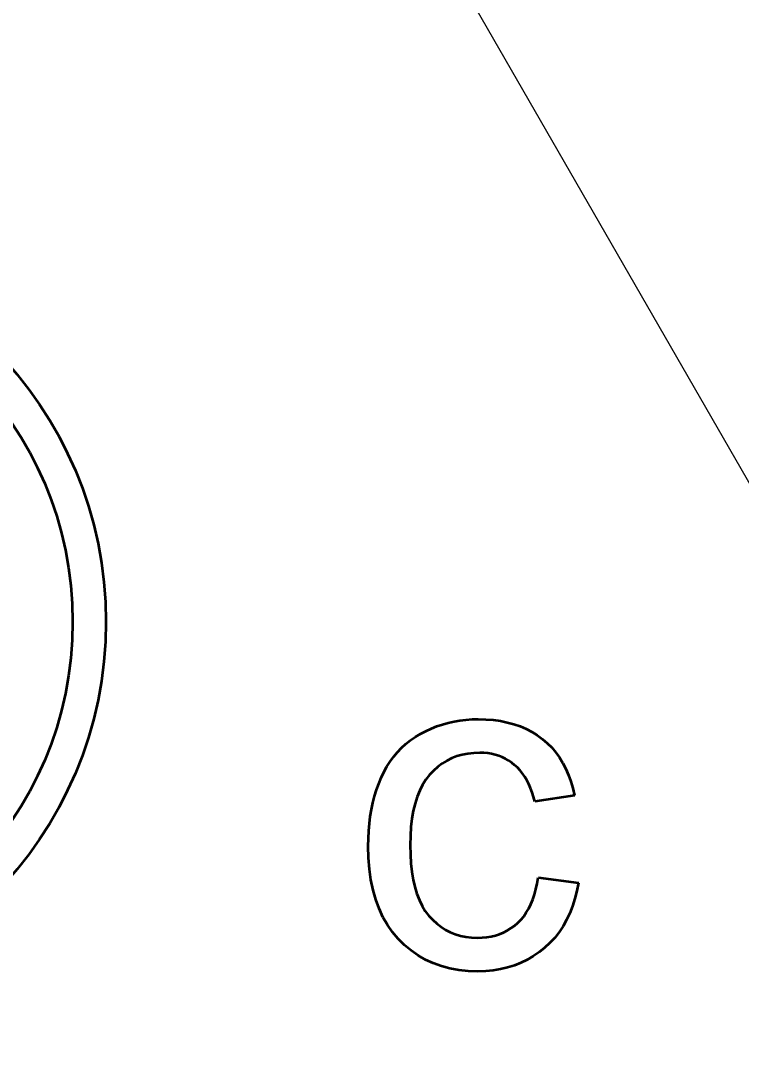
# Model space of a CAD drawing. Extents: x 23 to 417, y 3 to 294.
# Drawn here: x 385.809 to 387.432, y 206.667 to 208.985 of the extents above; entities that cross this region are included whole.
import ezdxf
from ezdxf.enums import TextEntityAlignment as Align

# ---------------------------------------------------------------- set-up
doc = ezdxf.new("R2010")
doc.units = 0
doc.linetypes.add('DASHDOT', pattern=[18.5, 12, -3, 0.5, -3])
doc.layers.get('0').update_dxf_attribs({"lineweight": 13})
doc.styles.get("Standard").update_dxf_attribs({"font": 'isocp.shx'})
doc.dimstyles.get("Standard").update_dxf_attribs({"dimtxt": 2.5, "dimasz": 2.5, "dimexe": 1.25, "dimexo": 0.625, "dimtad": 1, "dimtxsty": 'Standard', "dimcen": 2.5, "dimadec": 0, "dimazin": 0, "dimtfac": 1, "dimtmove": 0, "dimatfit": 0, "dimfxl": 0, "dimarcsym": 0})

# ---------------------------------------------------------------- blocks, each defined once
blk = doc.blocks.new('*D215')
at = {"color": 7, "lineweight": 13}
blk.add_line((369.2633, 239.5531), (395.349, 194.2124), dxfattribs=at)
for points in [[(376.3151, 228.3342), (374.903, 229.7505), (375.4177, 227.8179)], [(393.937, 195.6288), (395.349, 194.2124), (394.8343, 196.145)]]:
    blk.add_lwpolyline(points, dxfattribs=at)
for s, width, p, p2 in [('%%c', 1.333334, (370.1301, 240.0518), (371.3768, 237.8848)), ('82', 1.338786, (371.8755, 237.0181), (374.0621, 233.2175))]:
    blk.add_text(s, height=2.5, rotation=299.9129, dxfattribs=dict(at, width=width)).set_placement(p, p2, align=Align.FIT)
blk = doc.blocks.new('*D216')
at = {"color": 7, "lineweight": 13}
blk.add_line((363.2339, 234.8367), (397.923, 198.6215), dxfattribs=at)
for points in [[(374.0392, 224.3044), (372.3291, 225.3414), (373.2916, 223.5883)], [(396.2128, 199.6586), (397.923, 198.6215), (396.9605, 200.3747)]]:
    blk.add_lwpolyline(points, dxfattribs=at)
for s, width, p, p2 in [('%%c', 1.333334, (363.9561, 235.5285), (365.6854, 233.7231)), ('74', 1.299177, (366.3771, 233.0009), (369.4101, 229.8344))]:
    blk.add_text(s, height=2.5, rotation=313.7669, dxfattribs=dict(at, width=width)).set_placement(p, p2, align=Align.FIT)
blk = doc.blocks.new('BLOCK4529')
at = {"color": 7, "lineweight": 35, "ltscale": 0.000673233}
blk.add_line((3.1908, -9.1916), (3.2152, -9.1804), dxfattribs=at)
at = {"color": 7, "lineweight": 35, "ltscale": 0.000669485}
blk.add_line((3.2152, -9.1804), (3.2401, -9.1705), dxfattribs=at)
at = {"color": 7, "lineweight": 35, "ltscale": 0.000667947}
blk.add_line((3.2401, -9.1705), (3.2654, -9.1619), dxfattribs=at)
at = {"color": 7, "lineweight": 35, "ltscale": 0.000668549}
blk.add_line((3.2654, -9.1619), (3.2912, -9.1547), dxfattribs=at)
at = {"color": 7, "lineweight": 35, "ltscale": 0.000670191}
blk.add_line((3.2912, -9.1547), (3.3173, -9.1487), dxfattribs=at)
at = {"color": 7, "lineweight": 35, "ltscale": 0.000674047}
blk.add_line((3.3173, -9.1487), (3.3439, -9.1441), dxfattribs=at)
at = {"color": 7, "lineweight": 35, "ltscale": 0.000679883}
blk.add_line((3.3439, -9.1441), (3.3709, -9.1408), dxfattribs=at)
at = {"color": 7, "lineweight": 35, "ltscale": 0.000686889}
blk.add_line((3.3709, -9.1408), (3.3983, -9.1388), dxfattribs=at)
at = {"color": 7, "lineweight": 35, "ltscale": 0.000696003}
blk.add_line((3.3983, -9.1388), (3.4261, -9.1381), dxfattribs=at)
at = {"color": 7, "lineweight": 35, "ltscale": 0.000868892}
blk.add_line((3.4261, -9.1381), (3.4608, -9.139), dxfattribs=at)
at = {"color": 7, "lineweight": 35, "ltscale": 0.000839637}
blk.add_line((3.4608, -9.139), (3.4943, -9.1417), dxfattribs=at)
at = {"color": 7, "lineweight": 35, "ltscale": 0.000812253}
blk.add_line((3.4943, -9.1417), (3.5265, -9.1462), dxfattribs=at)
at = {"color": 7, "lineweight": 35, "ltscale": 0.000787831}
blk.add_line((3.5265, -9.1462), (3.5574, -9.1525), dxfattribs=at)
at = {"color": 7, "lineweight": 35, "ltscale": 0.000766972}
blk.add_line((3.5574, -9.1525), (3.587, -9.1605), dxfattribs=at)
at = {"color": 7, "lineweight": 35, "ltscale": 0.000749683}
blk.add_line((3.587, -9.1605), (3.6153, -9.1704), dxfattribs=at)
at = {"color": 7, "lineweight": 35, "ltscale": 0.00073511}
blk.add_line((3.6153, -9.1704), (3.6423, -9.182), dxfattribs=at)
at = {"color": 7, "lineweight": 35, "ltscale": 0.000725823}
blk.add_line((3.6423, -9.182), (3.6681, -9.1954), dxfattribs=at)
at = {"color": 7, "lineweight": 35, "ltscale": 0.000668099}
blk.add_line((3.1215, -9.2332), (3.1435, -9.218), dxfattribs=at)
at = {"color": 7, "lineweight": 35, "ltscale": 0.000676607}
blk.add_line((3.1435, -9.218), (3.1667, -9.2041), dxfattribs=at)
at = {"color": 7, "lineweight": 35, "ltscale": 0.000677868}
blk.add_line((3.1667, -9.2041), (3.1908, -9.1916), dxfattribs=at)
at = {"color": 7, "lineweight": 35, "ltscale": 0.000720004}
blk.add_line((3.6681, -9.1954), (3.6925, -9.2107), dxfattribs=at)
at = {"color": 7, "lineweight": 35, "ltscale": 0.000718204}
blk.add_line((3.6925, -9.2107), (3.7157, -9.2277), dxfattribs=at)
at = {"color": 7, "lineweight": 35, "ltscale": 0.00071551}
blk.add_line((3.7157, -9.2277), (3.7374, -9.2463), dxfattribs=at)
at = {"color": 7, "lineweight": 35, "ltscale": 0.000663444}
blk.add_line((3.0627, -9.2866), (3.0811, -9.2675), dxfattribs=at)
at = {"color": 7, "lineweight": 35, "ltscale": 0.000661602}
blk.add_line((3.0811, -9.2675), (3.1007, -9.2497), dxfattribs=at)
at = {"color": 7, "lineweight": 35, "ltscale": 0.000663841}
blk.add_line((3.1007, -9.2497), (3.1215, -9.2332), dxfattribs=at)
at = {"color": 7, "lineweight": 35, "ltscale": 0.000711563}
blk.add_line((3.7374, -9.2463), (3.7574, -9.2665), dxfattribs=at)
at = {"color": 7, "lineweight": 35, "ltscale": 0.000711681}
blk.add_line((3.7574, -9.2665), (3.7759, -9.2882), dxfattribs=at)
at = {"color": 7, "lineweight": 35, "ltscale": 0.000674478}
blk.add_line((3.0297, -9.3289), (3.0456, -9.3071), dxfattribs=at)
at = {"color": 7, "lineweight": 35, "ltscale": 0.000667241}
blk.add_line((3.0456, -9.3071), (3.0627, -9.2866), dxfattribs=at)
at = {"color": 7, "lineweight": 35, "ltscale": 0.000616363}
blk.add_line((3.3071, -9.3145), (3.2851, -9.3255), dxfattribs=at)
at = {"color": 7, "lineweight": 35, "ltscale": 0.000620299}
blk.add_line((3.3303, -9.3056), (3.3071, -9.3145), dxfattribs=at)
at = {"color": 7, "lineweight": 35, "ltscale": 0.000629365}
blk.add_line((3.3545, -9.2986), (3.3303, -9.3056), dxfattribs=at)
at = {"color": 7, "lineweight": 35, "ltscale": 0.000642772}
blk.add_line((3.3797, -9.2936), (3.3545, -9.2986), dxfattribs=at)
at = {"color": 7, "lineweight": 35, "ltscale": 0.000660767}
blk.add_line((3.4059, -9.2906), (3.3797, -9.2936), dxfattribs=at)
at = {"color": 7, "lineweight": 35, "ltscale": 0.000683275}
blk.add_line((3.4333, -9.2896), (3.4059, -9.2906), dxfattribs=at)
at = {"color": 7, "lineweight": 35, "ltscale": 0.000453783}
blk.add_line((3.4514, -9.2901), (3.4333, -9.2896), dxfattribs=at)
at = {"color": 7, "lineweight": 35, "ltscale": 0.000442124}
blk.add_line((3.469, -9.2918), (3.4514, -9.2901), dxfattribs=at)
at = {"color": 7, "lineweight": 35, "ltscale": 0.000432053}
blk.add_line((3.4861, -9.2946), (3.469, -9.2918), dxfattribs=at)
at = {"color": 7, "lineweight": 35, "ltscale": 0.000424337}
blk.add_line((3.5026, -9.2984), (3.4861, -9.2946), dxfattribs=at)
at = {"color": 7, "lineweight": 35, "ltscale": 0.00041831}
blk.add_line((3.5186, -9.3034), (3.5026, -9.2984), dxfattribs=at)
at = {"color": 7, "lineweight": 35, "ltscale": 0.000414483}
blk.add_line((3.534, -9.3095), (3.5186, -9.3034), dxfattribs=at)
at = {"color": 7, "lineweight": 35, "ltscale": 0.000413389}
blk.add_line((3.5489, -9.3167), (3.534, -9.3095), dxfattribs=at)
at = {"color": 7, "lineweight": 35, "ltscale": 0.000414456}
blk.add_line((3.5632, -9.3249), (3.5489, -9.3167), dxfattribs=at)
at = {"color": 7, "lineweight": 35, "ltscale": 0.000716248}
blk.add_line((3.7759, -9.2882), (3.7928, -9.3113), dxfattribs=at)
at = {"color": 7, "lineweight": 35, "ltscale": 0.000724862}
blk.add_line((3.7928, -9.3113), (3.808, -9.336), dxfattribs=at)
at = {"color": 7, "lineweight": 35, "ltscale": 0.000697315}
blk.add_line((3.0015, -9.3764), (3.015, -9.352), dxfattribs=at)
at = {"color": 7, "lineweight": 35, "ltscale": 0.000684679}
blk.add_line((3.015, -9.352), (3.0297, -9.3289), dxfattribs=at)
at = {"color": 7, "lineweight": 35, "ltscale": 0.000635664}
blk.add_line((3.244, -9.3534), (3.2251, -9.3704), dxfattribs=at)
at = {"color": 7, "lineweight": 35, "ltscale": 0.000624635}
blk.add_line((3.264, -9.3385), (3.244, -9.3534), dxfattribs=at)
at = {"color": 7, "lineweight": 35, "ltscale": 0.000618273}
blk.add_line((3.2851, -9.3255), (3.264, -9.3385), dxfattribs=at)
at = {"color": 7, "lineweight": 35, "ltscale": 0.000417605}
blk.add_line((3.5771, -9.3343), (3.5632, -9.3249), dxfattribs=at)
at = {"color": 7, "lineweight": 35, "ltscale": 0.000422815}
blk.add_line((3.5903, -9.3448), (3.5771, -9.3343), dxfattribs=at)
at = {"color": 7, "lineweight": 35, "ltscale": 0.000427917}
blk.add_line((3.6029, -9.3564), (3.5903, -9.3448), dxfattribs=at)
at = {"color": 7, "lineweight": 35, "ltscale": 0.000433199}
blk.add_line((3.6147, -9.3691), (3.6029, -9.3564), dxfattribs=at)
at = {"color": 7, "lineweight": 35, "ltscale": 0.000737932}
blk.add_line((3.808, -9.336), (3.8216, -9.3622), dxfattribs=at)
at = {"color": 7, "lineweight": 35, "ltscale": 0.000754161}
blk.add_line((3.8216, -9.3622), (3.8336, -9.3899), dxfattribs=at)
at = {"color": 7, "lineweight": 35, "ltscale": 0.000726051}
blk.add_line((2.9781, -9.429), (2.9892, -9.4021), dxfattribs=at)
at = {"color": 7, "lineweight": 35, "ltscale": 0.000712897}
blk.add_line((2.9892, -9.4021), (3.0015, -9.3764), dxfattribs=at)
at = {"color": 7, "lineweight": 35, "ltscale": 0.000692784}
blk.add_line((3.1906, -9.4105), (3.1758, -9.4339), dxfattribs=at)
at = {"color": 7, "lineweight": 35, "ltscale": 0.000670376}
blk.add_line((3.2071, -9.3893), (3.1906, -9.4105), dxfattribs=at)
at = {"color": 7, "lineweight": 35, "ltscale": 0.000651963}
blk.add_line((3.2251, -9.3704), (3.2071, -9.3893), dxfattribs=at)
at = {"color": 7, "lineweight": 35, "ltscale": 0.000440988}
blk.add_line((3.6258, -9.3829), (3.6147, -9.3691), dxfattribs=at)
at = {"color": 7, "lineweight": 35, "ltscale": 0.000450654}
blk.add_line((3.636, -9.3977), (3.6258, -9.3829), dxfattribs=at)
at = {"color": 7, "lineweight": 35, "ltscale": 0.000463192}
blk.add_line((3.6454, -9.4136), (3.636, -9.3977), dxfattribs=at)
at = {"color": 7, "lineweight": 35, "ltscale": 0.000477166}
blk.add_line((3.6541, -9.4307), (3.6454, -9.4136), dxfattribs=at)
at = {"color": 7, "lineweight": 35, "ltscale": 0.000774608}
blk.add_line((3.8336, -9.3899), (3.844, -9.4191), dxfattribs=at)
at = {"color": 7, "lineweight": 35, "ltscale": 0.000747661}
blk.add_line((2.9594, -9.4853), (2.9682, -9.4567), dxfattribs=at)
at = {"color": 7, "lineweight": 35, "ltscale": 0.00073566}
blk.add_line((2.9682, -9.4567), (2.9781, -9.429), dxfattribs=at)
at = {"color": 7, "lineweight": 35, "ltscale": 0.000757054}
blk.add_line((3.1628, -9.4597), (3.1515, -9.4877), dxfattribs=at)
at = {"color": 7, "lineweight": 35, "ltscale": 0.000721812}
blk.add_line((3.1758, -9.4339), (3.1628, -9.4597), dxfattribs=at)
at = {"color": 7, "lineweight": 35, "ltscale": 0.000493385}
blk.add_line((3.662, -9.4488), (3.6541, -9.4307), dxfattribs=at)
at = {"color": 7, "lineweight": 35, "ltscale": 0.000511631}
blk.add_line((3.6691, -9.468), (3.662, -9.4488), dxfattribs=at)
at = {"color": 7, "lineweight": 35, "ltscale": 0.000797869}
blk.add_line((3.844, -9.4191), (3.8528, -9.4497), dxfattribs=at)
at = {"color": 7, "lineweight": 35, "ltscale": 0.000824461}
blk.add_line((3.8528, -9.4497), (3.8599, -9.4819), dxfattribs=at)
at = {"color": 7, "lineweight": 35, "ltscale": 0.000760991}
blk.add_line((2.9519, -9.5148), (2.9594, -9.4853), dxfattribs=at)
at = {"color": 7, "lineweight": 35, "ltscale": 0.000796627}
blk.add_line((3.1515, -9.4877), (3.1419, -9.5181), dxfattribs=at)
at = {"color": 7, "lineweight": 35, "ltscale": 0.000530422}
blk.add_line((3.6754, -9.4882), (3.6691, -9.468), dxfattribs=at)
at = {"color": 7, "lineweight": 35, "ltscale": 0.000551517}
blk.add_line((3.6809, -9.5096), (3.6754, -9.4882), dxfattribs=at)
at = {"color": 7, "lineweight": 35, "ltscale": 0.00453}
blk.add_line((3.8599, -9.4819), (3.6809, -9.5096), dxfattribs=at)
at = {"color": 7, "lineweight": 35, "ltscale": 0.000791824}
blk.add_line((2.9402, -9.5764), (2.9454, -9.5451), dxfattribs=at)
at = {"color": 7, "lineweight": 35, "ltscale": 0.00077585}
blk.add_line((2.9454, -9.5451), (2.9519, -9.5148), dxfattribs=at)
at = {"color": 7, "lineweight": 35, "ltscale": 0.00088937}
blk.add_line((3.1341, -9.5509), (3.128, -9.5859), dxfattribs=at)
at = {"color": 7, "lineweight": 35, "ltscale": 0.000841327}
blk.add_line((3.1419, -9.5181), (3.1341, -9.5509), dxfattribs=at)
at = {"color": 7, "lineweight": 35, "ltscale": 0.000809459}
blk.add_line((2.9361, -9.6085), (2.9402, -9.5764), dxfattribs=at)
at = {"color": 7, "lineweight": 35, "ltscale": 0.000940506}
blk.add_line((3.128, -9.5859), (3.1236, -9.6233), dxfattribs=at)
at = {"color": 7, "lineweight": 35, "ltscale": 0.000848365}
blk.add_line((2.9315, -9.6754), (2.9332, -9.6415), dxfattribs=at)
at = {"color": 7, "lineweight": 35, "ltscale": 0.000827961}
blk.add_line((2.9332, -9.6415), (2.9361, -9.6085), dxfattribs=at)
at = {"color": 7, "lineweight": 35, "ltscale": 0.000994741}
blk.add_line((3.1236, -9.6233), (3.121, -9.663), dxfattribs=at)
at = {"color": 7, "lineweight": 35, "ltscale": 0.000869103}
blk.add_line((2.9309, -9.7101), (2.9315, -9.6754), dxfattribs=at)
at = {"color": 7, "lineweight": 35, "ltscale": 0.00105}
blk.add_line((3.121, -9.663), (3.1202, -9.705), dxfattribs=at)
at = {"color": 7, "lineweight": 35, "ltscale": 0.001329}
blk.add_line((2.9322, -9.7633), (2.9309, -9.7101), dxfattribs=at)
at = {"color": 7, "lineweight": 35, "ltscale": 0.001065}
blk.add_line((3.1202, -9.705), (3.121, -9.7476), dxfattribs=at)
at = {"color": 7, "lineweight": 35, "ltscale": 0.00127}
blk.add_line((2.9363, -9.8139), (2.9322, -9.7633), dxfattribs=at)
at = {"color": 7, "lineweight": 35, "ltscale": 0.001007}
blk.add_line((3.121, -9.7476), (3.1235, -9.7878), dxfattribs=at)
at = {"color": 7, "lineweight": 35, "ltscale": 0.001215}
blk.add_line((2.9431, -9.862), (2.9363, -9.8139), dxfattribs=at)
at = {"color": 7, "lineweight": 35, "ltscale": 0.000951103}
blk.add_line((3.1235, -9.7878), (3.1277, -9.8256), dxfattribs=at)
at = {"color": 7, "lineweight": 35, "ltscale": 0.000897475}
blk.add_line((3.1277, -9.8256), (3.1336, -9.861), dxfattribs=at)
at = {"color": 7, "lineweight": 35, "ltscale": 0.001164}
blk.add_line((2.9526, -9.9076), (2.9431, -9.862), dxfattribs=at)
at = {"color": 7, "lineweight": 35, "ltscale": 0.000846737}
blk.add_line((3.1336, -9.861), (3.1411, -9.894), dxfattribs=at)
at = {"color": 7, "lineweight": 35, "ltscale": 0.000681872}
blk.add_line((3.6918, -9.8782), (3.6962, -9.8513), dxfattribs=at)
at = {"color": 7, "lineweight": 35, "ltscale": 0.004566}
blk.add_line((3.6962, -9.8513), (3.8773, -9.8749), dxfattribs=at)
at = {"color": 7, "lineweight": 35, "ltscale": 0.000931408}
blk.add_line((3.8773, -9.8749), (3.8705, -9.9115), dxfattribs=at)
at = {"color": 7, "lineweight": 35, "ltscale": 0.001119}
blk.add_line((2.9648, -9.9507), (2.9526, -9.9076), dxfattribs=at)
at = {"color": 7, "lineweight": 35, "ltscale": 0.000799649}
blk.add_line((3.1411, -9.894), (3.1504, -9.9247), dxfattribs=at)
at = {"color": 7, "lineweight": 35, "ltscale": 0.000622713}
blk.add_line((3.6798, -9.9277), (3.6863, -9.9037), dxfattribs=at)
at = {"color": 7, "lineweight": 35, "ltscale": 0.000651683}
blk.add_line((3.6863, -9.9037), (3.6918, -9.8782), dxfattribs=at)
at = {"color": 7, "lineweight": 35, "ltscale": 0.000902166}
blk.add_line((3.8705, -9.9115), (3.8618, -9.9465), dxfattribs=at)
at = {"color": 7, "lineweight": 35, "ltscale": 0.00108}
blk.add_line((2.9797, -9.9912), (2.9648, -9.9507), dxfattribs=at)
at = {"color": 7, "lineweight": 35, "ltscale": 0.000756575}
blk.add_line((3.1504, -9.9247), (3.1613, -9.9529), dxfattribs=at)
at = {"color": 7, "lineweight": 35, "ltscale": 0.000718453}
blk.add_line((3.1613, -9.9529), (3.1739, -9.9787), dxfattribs=at)
at = {"color": 7, "lineweight": 35, "ltscale": 0.000572094}
blk.add_line((3.6635, -9.9715), (3.6721, -9.9504), dxfattribs=at)
at = {"color": 7, "lineweight": 35, "ltscale": 0.000596535}
blk.add_line((3.6721, -9.9504), (3.6798, -9.9277), dxfattribs=at)
at = {"color": 7, "lineweight": 35, "ltscale": 0.000875155}
blk.add_line((3.8618, -9.9465), (3.8512, -9.9799), dxfattribs=at)
at = {"color": 7, "lineweight": 35, "ltscale": 0.001047}
blk.add_line((2.9973, -10.0292), (2.9797, -9.9912), dxfattribs=at)
at = {"color": 7, "lineweight": 35, "ltscale": 0.000685948}
blk.add_line((3.1739, -9.9787), (3.1881, -10.0022), dxfattribs=at)
at = {"color": 7, "lineweight": 35, "ltscale": 0.000660096}
blk.add_line((3.1881, -10.0022), (3.2041, -10.0232), dxfattribs=at)
at = {"color": 7, "lineweight": 35, "ltscale": 0.000515845}
blk.add_line((3.6311, -10.0265), (3.6429, -10.0096), dxfattribs=at)
at = {"color": 7, "lineweight": 35, "ltscale": 0.000531807}
blk.add_line((3.6429, -10.0096), (3.6537, -9.9913), dxfattribs=at)
at = {"color": 7, "lineweight": 35, "ltscale": 0.000550538}
blk.add_line((3.6537, -9.9913), (3.6635, -9.9715), dxfattribs=at)
at = {"color": 7, "lineweight": 35, "ltscale": 0.000833396}
blk.add_line((3.8388, -10.0116), (3.8245, -10.0418), dxfattribs=at)
at = {"color": 7, "lineweight": 35, "ltscale": 0.000852626}
blk.add_line((3.8512, -9.9799), (3.8388, -10.0116), dxfattribs=at)
at = {"color": 7, "lineweight": 35, "ltscale": 0.001022}
for p, q in [((3.0176, -10.0647), (2.9973, -10.0292)), ((3.3394, -10.2681), (3.2991, -10.2608))]:
    blk.add_line(p, q, dxfattribs=at)
at = {"color": 7, "lineweight": 35, "ltscale": 0.000639594}
blk.add_line((3.2041, -10.0232), (3.2214, -10.0421), dxfattribs=at)
at = {"color": 7, "lineweight": 35, "ltscale": 0.000622541}
blk.add_line((3.2214, -10.0421), (3.2397, -10.0589), dxfattribs=at)
at = {"color": 7, "lineweight": 35, "ltscale": 0.000610106}
blk.add_line((3.2397, -10.0589), (3.259, -10.0738), dxfattribs=at)
at = {"color": 7, "lineweight": 35, "ltscale": 0.000488203}
blk.add_line((3.5892, -10.0686), (3.6041, -10.0559), dxfattribs=at)
at = {"color": 7, "lineweight": 35, "ltscale": 0.00049524}
blk.add_line((3.6041, -10.0559), (3.6181, -10.0419), dxfattribs=at)
at = {"color": 7, "lineweight": 35, "ltscale": 0.000503704}
blk.add_line((3.6181, -10.0419), (3.6311, -10.0265), dxfattribs=at)
at = {"color": 7, "lineweight": 35, "ltscale": 0.000818554}
blk.add_line((3.8245, -10.0418), (3.8084, -10.0703), dxfattribs=at)
at = {"color": 7, "lineweight": 35, "ltscale": 0.001005}
blk.add_line((3.0407, -10.0977), (3.0176, -10.0647), dxfattribs=at)
at = {"color": 7, "lineweight": 35, "ltscale": 0.000996608}
blk.add_line((3.0664, -10.1281), (3.0407, -10.0977), dxfattribs=at)
at = {"color": 7, "lineweight": 35, "ltscale": 0.000602685}
blk.add_line((3.259, -10.0738), (3.2794, -10.0867), dxfattribs=at)
at = {"color": 7, "lineweight": 35, "ltscale": 0.000600206}
blk.add_line((3.2794, -10.0867), (3.3007, -10.0977), dxfattribs=at)
at = {"color": 7, "lineweight": 35, "ltscale": 0.000603172}
blk.add_line((3.3007, -10.0977), (3.3232, -10.1066), dxfattribs=at)
at = {"color": 7, "lineweight": 35, "ltscale": 0.000610842}
blk.add_line((3.3232, -10.1066), (3.3466, -10.1135), dxfattribs=at)
at = {"color": 7, "lineweight": 35, "ltscale": 0.00048567}
blk.add_line((3.5041, -10.1118), (3.5225, -10.1058), dxfattribs=at)
at = {"color": 7, "lineweight": 35, "ltscale": 0.000479806}
blk.add_line((3.5225, -10.1058), (3.5403, -10.0985), dxfattribs=at)
at = {"color": 7, "lineweight": 35, "ltscale": 0.000477511}
blk.add_line((3.5403, -10.0985), (3.5573, -10.0899), dxfattribs=at)
at = {"color": 7, "lineweight": 35, "ltscale": 0.000478182}
blk.add_line((3.5573, -10.0899), (3.5736, -10.0799), dxfattribs=at)
at = {"color": 7, "lineweight": 35, "ltscale": 0.000481872}
blk.add_line((3.5736, -10.0799), (3.5892, -10.0686), dxfattribs=at)
at = {"color": 7, "lineweight": 35, "ltscale": 0.000802569}
blk.add_line((3.7904, -10.0971), (3.7706, -10.1224), dxfattribs=at)
at = {"color": 7, "lineweight": 35, "ltscale": 0.00080822}
blk.add_line((3.8084, -10.0703), (3.7904, -10.0971), dxfattribs=at)
at = {"color": 7, "lineweight": 35, "ltscale": 0.000984573}
blk.add_line((3.0944, -10.1558), (3.0664, -10.1281), dxfattribs=at)
at = {"color": 7, "lineweight": 35, "ltscale": 0.000967988}
blk.add_line((3.1242, -10.1806), (3.0944, -10.1558), dxfattribs=at)
at = {"color": 7, "lineweight": 35, "ltscale": 0.000623941}
blk.add_line((3.3466, -10.1135), (3.371, -10.1185), dxfattribs=at)
at = {"color": 7, "lineweight": 35, "ltscale": 0.00064138}
blk.add_line((3.371, -10.1185), (3.3965, -10.1215), dxfattribs=at)
at = {"color": 7, "lineweight": 35, "ltscale": 0.000662688}
blk.add_line((3.3965, -10.1215), (3.423, -10.1225), dxfattribs=at)
at = {"color": 7, "lineweight": 35, "ltscale": 0.000533564}
blk.add_line((3.423, -10.1225), (3.4443, -10.1218), dxfattribs=at)
at = {"color": 7, "lineweight": 35, "ltscale": 0.00051813}
blk.add_line((3.4443, -10.1218), (3.465, -10.1198), dxfattribs=at)
at = {"color": 7, "lineweight": 35, "ltscale": 0.000504351}
blk.add_line((3.465, -10.1198), (3.4849, -10.1165), dxfattribs=at)
at = {"color": 7, "lineweight": 35, "ltscale": 0.000493414}
blk.add_line((3.4849, -10.1165), (3.5041, -10.1118), dxfattribs=at)
at = {"color": 7, "lineweight": 35, "ltscale": 0.000805095}
blk.add_line((3.7489, -10.146), (3.7254, -10.168), dxfattribs=at)
at = {"color": 7, "lineweight": 35, "ltscale": 0.000801602}
blk.add_line((3.7706, -10.1224), (3.7489, -10.146), dxfattribs=at)
at = {"color": 7, "lineweight": 35, "ltscale": 0.000958205}
blk.add_line((3.1557, -10.2024), (3.1242, -10.1806), dxfattribs=at)
at = {"color": 7, "lineweight": 35, "ltscale": 0.000793171}
blk.add_line((3.7004, -10.1881), (3.6742, -10.2061), dxfattribs=at)
at = {"color": 7, "lineweight": 35, "ltscale": 0.000802537}
blk.add_line((3.7254, -10.168), (3.7004, -10.1881), dxfattribs=at)
at = {"color": 7, "lineweight": 35, "ltscale": 0.000956764}
blk.add_line((3.1889, -10.2214), (3.1557, -10.2024), dxfattribs=at)
at = {"color": 7, "lineweight": 35, "ltscale": 0.000962206}
blk.add_line((3.2239, -10.2374), (3.1889, -10.2214), dxfattribs=at)
at = {"color": 7, "lineweight": 35, "ltscale": 0.000975051}
blk.add_line((3.2606, -10.2506), (3.2239, -10.2374), dxfattribs=at)
at = {"color": 7, "lineweight": 35, "ltscale": 0.000801119}
blk.add_line((3.5892, -10.2474), (3.5586, -10.257), dxfattribs=at)
at = {"color": 7, "lineweight": 35, "ltscale": 0.000792049}
blk.add_line((3.6186, -10.2358), (3.5892, -10.2474), dxfattribs=at)
at = {"color": 7, "lineweight": 35, "ltscale": 0.000788214}
blk.add_line((3.647, -10.222), (3.6186, -10.2358), dxfattribs=at)
at = {"color": 7, "lineweight": 35, "ltscale": 0.000788268}
blk.add_line((3.6742, -10.2061), (3.647, -10.222), dxfattribs=at)
at = {"color": 7, "lineweight": 35, "ltscale": 0.000995709}
blk.add_line((3.2991, -10.2608), (3.2606, -10.2506), dxfattribs=at)
at = {"color": 7, "lineweight": 35, "ltscale": 0.001055}
blk.add_line((3.3813, -10.2724), (3.3394, -10.2681), dxfattribs=at)
at = {"color": 7, "lineweight": 35, "ltscale": 0.001094}
blk.add_line((3.4251, -10.2739), (3.3813, -10.2724), dxfattribs=at)
at = {"color": 7, "lineweight": 35, "ltscale": 0.000876645}
blk.add_line((3.4601, -10.2728), (3.4251, -10.2739), dxfattribs=at)
at = {"color": 7, "lineweight": 35, "ltscale": 0.000852078}
blk.add_line((3.494, -10.2697), (3.4601, -10.2728), dxfattribs=at)
at = {"color": 7, "lineweight": 35, "ltscale": 0.000831159}
blk.add_line((3.5269, -10.2644), (3.494, -10.2697), dxfattribs=at)
at = {"color": 7, "lineweight": 35, "ltscale": 0.000814092}
blk.add_line((3.5586, -10.257), (3.5269, -10.2644), dxfattribs=at)
at = {"color": 7, "lineweight": 13}
for radius in [32.7887, 31.9226, 30.25]:
    blk.add_circle((0, 0), radius, dxfattribs=at)
at = {"color": 7, "lineweight": 35}
for centre, radius in [((0, 0), 29.75), ((0, 0), 27.6), ((0, 0), 25.6), ((0, 0), 25.2), ((0, 0), 23.65), ((0, -8.7), 1.75), ((0, -8.7), 1.6)]:
    blk.add_circle(centre, radius, dxfattribs=at)
for radius, start, end in [(25.1, 92.2833, 447.7167), (24.05, 92.38305, 447.61695), (23.4, 270, 447.79577), (22.625, 92.27977, 447.72023)]:
    blk.add_arc((0, 0), radius, start, end, dxfattribs=at)

msp = doc.modelspace()

# ---------------------------------------------------------------- linework, layer by layer
at = {"color": 7, "linetype": 'DASHDOT', "lineweight": 13}
for radius in [20.5, 18.5]:
    msp.add_circle((385.126, 211.9815), radius, dxfattribs=at)

# ---------------------------------------------------------------- block references
at = {"lineweight": 0, "xscale": 0.5, "yscale": 0.5, "zscale": 0.5}
msp.add_blockref('BLOCK4529', (385.126, 211.9815), dxfattribs=at)

# ---------------------------------------------------------------- dimensions: what is measured, and where the dimension line sits
at = {"color": 0, "lineweight": 0}
for p1, p2, picture, middle in [((395.349, 194.2124), (374.903, 229.7505), '*D215', (371.2293, 236.1359)), ((397.923, 198.6215), (372.3291, 225.3414), '*D216', (365.9609, 231.9897))]:
    dim = msp.add_diameter_dim_2p(p1=p1, p2=p2, dimstyle='Standard', override={"dimlfac": 2}, dxfattribs=at)
    dim.commit()
    dim.dimension.update_dxf_attribs({"geometry": picture, "text_midpoint": middle, "dimtype": 163})

doc.saveas('drawing.dxf')
